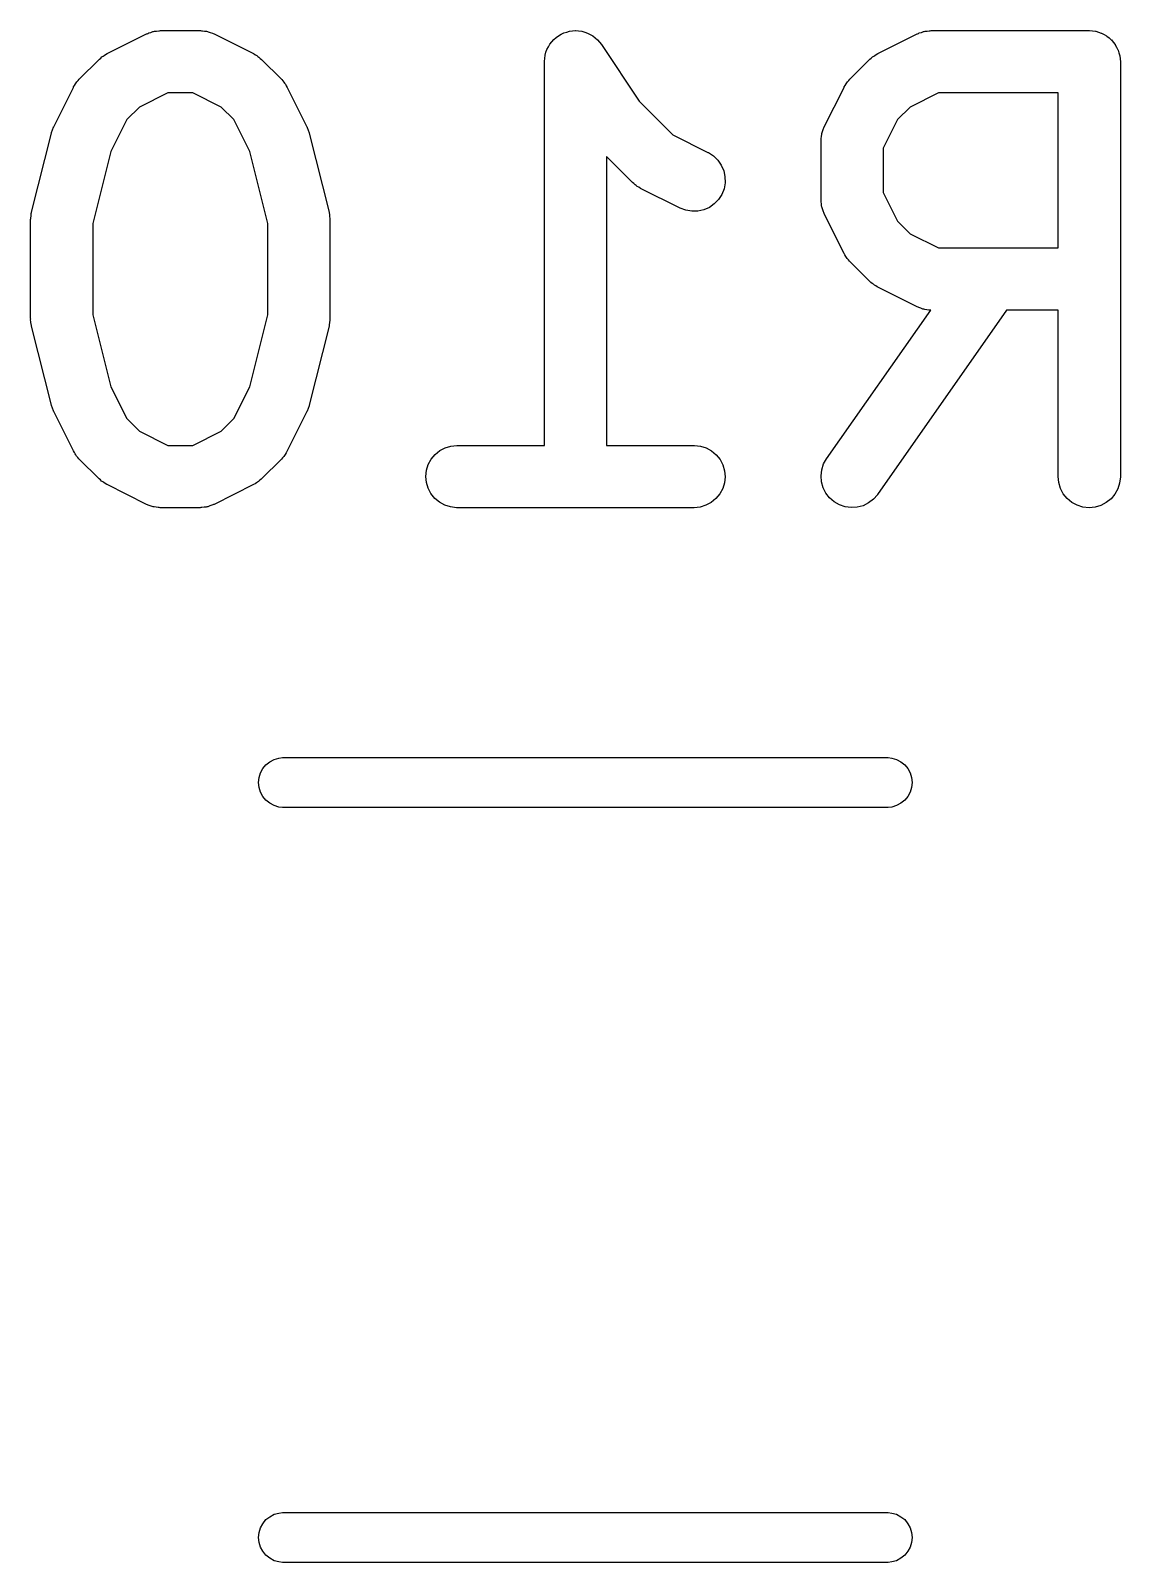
# Model space of a CAD drawing. Extents: x 60.5 to 142.6, y -115.4 to -60.2.
# Drawn here: x 83.563 to 86.189, y -100.37 to -96.677 of the extents above; entities that cross this region are included whole.
import ezdxf

# ---------------------------------------------------------------- set-up
doc = ezdxf.new("R2010")
doc.units = 0
doc.layers.add('BLACK', color=7, linetype='CONTINUOUS')

msp = doc.modelspace()

# ---------------------------------------------------------------- linework, layer by layer
at = {"layer": 'BLACK', "linetype": 'CONTINUOUS'}
for p, q in [((83.7474, -96.7329), (83.8426, -96.6853)), ((83.8426, -96.6853), (83.8436, -96.6848)), ((83.8436, -96.6848), (83.8457, -96.6841)), ((83.8457, -96.6841), (83.8476, -96.683)), ((83.8476, -96.683), (83.8525, -96.6816)), ((83.8525, -96.6816), (83.8573, -96.6798)), ((83.8573, -96.6798), (83.8595, -96.6794)), ((83.8595, -96.6794), (83.8616, -96.6788)), ((83.8616, -96.6788), (83.8667, -96.6783)), ((83.8667, -96.6783), (83.8718, -96.6775)), ((83.8718, -96.6775), (83.874, -96.6776)), ((83.874, -96.6776), (83.8762, -96.6774)), ((83.8762, -96.6774), (83.9714, -96.6774)), ((83.9714, -96.6774), (83.9725, -96.6774)), ((83.9725, -96.6774), (83.9747, -96.6776)), ((83.9747, -96.6776), (83.9769, -96.6776)), ((83.9769, -96.6776), (83.9819, -96.6784)), ((83.9819, -96.6784), (83.987, -96.679)), ((83.987, -96.679), (83.9891, -96.6797)), ((83.9891, -96.6797), (83.9913, -96.6801)), ((83.9913, -96.6801), (83.9961, -96.6819)), ((83.9961, -96.6819), (84.001, -96.6834)), ((84.001, -96.6834), (84.0029, -96.6845)), ((84.0029, -96.6845), (84.005, -96.6853)), ((84.005, -96.6853), (84.1002, -96.7329)), ((84.8143, -96.71), (84.8191, -96.7043)), ((84.8191, -96.7043), (84.8236, -96.6989)), ((84.8236, -96.6989), (84.8237, -96.6988)), ((84.8237, -96.6988), (84.8293, -96.6943)), ((84.8237, -96.6988), (84.8237, -96.6988)), ((84.8293, -96.6943), (84.835, -96.6897)), ((84.835, -96.6897), (84.8351, -96.6897)), ((84.8351, -96.6896), (84.8414, -96.6863)), ((84.8351, -96.6897), (84.8351, -96.6896)), ((84.8414, -96.6863), (84.848, -96.6829)), ((84.848, -96.6829), (84.8481, -96.6828)), ((84.848, -96.6829), (84.848, -96.6829)), ((84.8481, -96.6828), (84.855, -96.6808)), ((84.855, -96.6808), (84.862, -96.6787)), ((84.862, -96.6787), (84.8621, -96.6787)), ((84.8621, -96.6787), (84.8692, -96.6781)), ((84.8621, -96.6787), (84.8621, -96.6787)), ((84.8692, -96.6781), (84.8766, -96.6774)), ((84.8766, -96.6774), (84.8767, -96.6774)), ((84.8767, -96.6774), (84.8767, -96.6774)), ((84.8767, -96.6774), (84.8838, -96.6781)), ((84.8838, -96.6781), (84.8912, -96.6789)), ((84.8912, -96.6789), (84.8912, -96.6789)), ((84.8912, -96.6789), (84.8913, -96.6789)), ((84.8913, -96.6789), (84.8983, -96.6811)), ((84.8983, -96.6811), (84.9051, -96.6832)), ((84.9051, -96.6832), (84.9052, -96.6832)), ((84.9052, -96.6832), (84.9053, -96.6832)), ((84.9053, -96.6832), (84.9119, -96.6868)), ((84.9119, -96.6868), (84.918, -96.6901)), ((84.918, -96.6901), (84.9181, -96.6902)), ((84.9181, -96.6902), (84.9181, -96.6902)), ((84.9181, -96.6902), (84.9237, -96.6948)), ((84.9237, -96.6948), (84.9293, -96.6994)), ((84.9293, -96.6994), (84.9294, -96.6995)), ((84.9294, -96.6995), (84.9294, -96.6995)), ((84.9294, -96.6995), (84.9339, -96.705)), ((84.9339, -96.705), (84.9386, -96.7108)), ((85.6046, -96.7329), (85.6998, -96.6853)), ((85.6998, -96.6853), (85.7007, -96.6848)), ((85.7007, -96.6848), (85.7028, -96.6841)), ((85.7028, -96.6841), (85.7048, -96.683)), ((85.7048, -96.683), (85.7097, -96.6816)), ((85.7097, -96.6816), (85.7145, -96.6798)), ((85.7145, -96.6798), (85.7166, -96.6794)), ((85.7166, -96.6794), (85.7188, -96.6788)), ((85.7188, -96.6788), (85.7239, -96.6783)), ((85.7239, -96.6783), (85.7289, -96.6775)), ((85.7289, -96.6775), (85.7311, -96.6776)), ((85.7311, -96.6776), (85.7333, -96.6774)), ((85.7333, -96.6774), (86.1143, -96.6774)), ((86.1143, -96.6774), (86.1148, -96.6774)), ((86.1148, -96.6774), (86.1148, -96.6774)), ((86.1148, -96.6774), (86.1148, -96.6774)), ((86.1148, -96.6774), (86.1153, -96.6774)), ((86.1153, -96.6774), (86.1224, -96.6782)), ((86.1224, -96.6782), (86.1294, -96.6789)), ((86.1294, -96.6789), (86.1296, -96.679)), ((86.1296, -96.679), (86.1299, -96.679)), ((86.1299, -96.679), (86.1366, -96.6811)), ((86.1366, -96.6811), (86.1433, -96.6832)), ((86.1433, -96.6832), (86.1436, -96.6834)), ((86.1436, -96.6834), (86.1438, -96.6834)), ((86.1438, -96.6834), (86.15, -96.6869)), ((86.15, -96.6869), (86.1562, -96.6902)), ((86.1562, -96.6902), (86.1564, -96.6904)), ((86.1564, -96.6904), (86.1567, -96.6905)), ((86.1567, -96.6905), (86.1621, -96.695)), ((86.1621, -96.695), (86.1675, -96.6995)), ((86.1675, -96.6995), (86.1677, -96.6997)), ((86.1677, -96.6997), (86.1679, -96.6999)), ((86.1679, -96.6999), (86.1723, -96.7054)), ((86.1723, -96.7054), (86.1768, -96.7109)), ((83.7287, -96.7462), (83.732, -96.7436)), ((83.732, -96.7436), (83.735, -96.7407)), ((83.735, -96.7407), (83.7377, -96.739)), ((83.7377, -96.739), (83.7401, -96.7371)), ((83.7401, -96.7371), (83.7438, -96.7352)), ((83.7438, -96.7352), (83.7474, -96.7329)), ((84.1002, -96.7329), (84.1011, -96.7334)), ((84.1011, -96.7334), (84.1047, -96.7357)), ((84.1047, -96.7357), (84.1084, -96.7377)), ((84.1084, -96.7377), (84.1108, -96.7397)), ((84.1108, -96.7397), (84.1134, -96.7414)), ((84.1134, -96.7414), (84.1164, -96.7443)), ((84.1164, -96.7443), (84.1197, -96.747)), ((84.8012, -96.7513), (84.802, -96.7442)), ((84.802, -96.7442), (84.8028, -96.7369)), ((84.8028, -96.7368), (84.8051, -96.7296)), ((84.8028, -96.7369), (84.8028, -96.7368)), ((84.8028, -96.7368), (84.8028, -96.7368)), ((84.8051, -96.7296), (84.8072, -96.7229)), ((84.8072, -96.7229), (84.8073, -96.7228)), ((84.8072, -96.7229), (84.8072, -96.7229)), ((84.8073, -96.7228), (84.8109, -96.7162)), ((84.8109, -96.7162), (84.8142, -96.7101)), ((84.8142, -96.7101), (84.8143, -96.7101)), ((84.8143, -96.7101), (84.8143, -96.71)), ((84.9386, -96.7108), (85.0297, -96.8475)), ((85.5858, -96.7462), (85.5891, -96.7436)), ((85.5891, -96.7436), (85.5922, -96.7407)), ((85.5922, -96.7407), (85.5948, -96.739)), ((85.5948, -96.739), (85.5972, -96.7371)), ((85.5972, -96.7371), (85.601, -96.7352)), ((85.601, -96.7352), (85.6046, -96.7329)), ((86.1768, -96.7109), (86.1769, -96.7111)), ((86.1769, -96.7111), (86.177, -96.7113)), ((86.177, -96.7113), (86.1803, -96.7176)), ((86.1803, -96.7176), (86.1836, -96.7238)), ((86.1836, -96.7238), (86.1837, -96.7241)), ((86.1837, -96.7241), (86.1838, -96.7243)), ((86.1838, -96.7243), (86.1858, -96.7311)), ((86.1858, -96.7311), (86.1879, -96.7378)), ((86.1879, -96.7378), (86.1879, -96.7381)), ((86.1879, -96.7381), (86.188, -96.7383)), ((86.188, -96.7383), (86.1886, -96.7454)), ((86.1886, -96.7454), (86.1893, -96.7524)), ((83.6803, -96.7946), (83.7279, -96.747)), ((83.7279, -96.747), (83.7287, -96.7462)), ((84.1197, -96.747), (84.1673, -96.7946)), ((84.8012, -96.7514), (84.8012, -96.7513)), ((84.8012, -96.7515), (84.8012, -96.7514)), ((84.8012, -96.7514), (84.8012, -96.7514)), ((84.8012, -96.7524), (84.8012, -96.7515)), ((84.8012, -97.6774), (84.8012, -96.7524)), ((85.5374, -96.7946), (85.5851, -96.747)), ((85.5851, -96.747), (85.5858, -96.7462)), ((86.1893, -96.7524), (86.1893, -97.7524)), ((83.6186, -96.9093), (83.6663, -96.8141)), ((83.6663, -96.8141), (83.6667, -96.8131)), ((83.6667, -96.8131), (83.669, -96.8096)), ((83.669, -96.8096), (83.671, -96.8059)), ((83.671, -96.8059), (83.673, -96.8035)), ((83.673, -96.8035), (83.6747, -96.8009)), ((83.6747, -96.8009), (83.6776, -96.7978)), ((83.6776, -96.7978), (83.6803, -96.7946)), ((84.1673, -96.7946), (84.1681, -96.7953)), ((84.1681, -96.7953), (84.1707, -96.7986)), ((84.1707, -96.7986), (84.1736, -96.8017)), ((84.1736, -96.8017), (84.1752, -96.8043)), ((84.1752, -96.8043), (84.1772, -96.8068)), ((84.1772, -96.8068), (84.1791, -96.8105)), ((84.1791, -96.8105), (84.1814, -96.8141)), ((84.1814, -96.8141), (84.229, -96.9093)), ((85.4758, -96.9093), (85.5234, -96.8141)), ((85.5234, -96.8141), (85.5239, -96.8131)), ((85.5239, -96.8131), (85.5262, -96.8096)), ((85.5262, -96.8096), (85.5282, -96.8059)), ((85.5282, -96.8059), (85.5301, -96.8035)), ((85.5301, -96.8035), (85.5318, -96.8009)), ((85.5318, -96.8009), (85.5348, -96.7978)), ((85.5348, -96.7978), (85.5374, -96.7946)), ((83.8939, -96.8274), (83.8254, -96.8616)), ((83.9537, -96.8274), (83.8939, -96.8274)), ((84.0222, -96.8616), (83.9537, -96.8274)), ((85.0297, -96.8475), (85.1111, -96.9288)), ((85.751, -96.8274), (85.6825, -96.8616)), ((86.0393, -96.8274), (85.751, -96.8274)), ((86.0393, -97.2012), (86.0393, -96.8274)), ((83.795, -96.892), (83.7565, -96.969)), ((83.8254, -96.8616), (83.795, -96.892)), ((84.0526, -96.892), (84.0222, -96.8616)), ((84.0911, -96.969), (84.0526, -96.892)), ((85.6521, -96.892), (85.6179, -96.9606)), ((85.6825, -96.8616), (85.6521, -96.892)), ((83.5653, -97.1151), (83.613, -96.9247)), ((83.613, -96.9247), (83.6132, -96.9237)), ((83.6132, -96.9237), (83.6133, -96.9233)), ((83.6133, -96.9233), (83.6134, -96.923)), ((83.6134, -96.923), (83.6159, -96.9165)), ((83.6159, -96.9165), (83.6183, -96.9099)), ((83.6183, -96.9099), (83.6185, -96.9096)), ((83.6185, -96.9096), (83.6186, -96.9093)), ((84.229, -96.9093), (84.2294, -96.9103)), ((84.2294, -96.9103), (84.2296, -96.9106)), ((84.2296, -96.9106), (84.2297, -96.9109)), ((84.2297, -96.9109), (84.2321, -96.9175)), ((84.2321, -96.9175), (84.2345, -96.924)), ((84.2345, -96.924), (84.2345, -96.9243)), ((84.2345, -96.9243), (84.2347, -96.9247)), ((84.2347, -96.9247), (84.2823, -97.1151)), ((85.1111, -96.9288), (85.1954, -96.971)), ((85.4689, -96.9324), (85.4695, -96.9273)), ((85.4695, -96.9273), (85.4702, -96.9252)), ((85.4702, -96.9252), (85.4705, -96.923)), ((85.4705, -96.923), (85.4724, -96.9182)), ((85.4724, -96.9182), (85.4739, -96.9133)), ((85.4739, -96.9133), (85.475, -96.9114)), ((85.475, -96.9114), (85.4758, -96.9093)), ((85.4679, -96.9418), (85.4681, -96.9396)), ((85.4679, -96.9429), (85.4679, -96.9418)), ((85.4679, -97.0857), (85.4679, -96.9429)), ((85.4681, -96.9374), (85.4689, -96.9324)), ((85.4681, -96.9396), (85.4681, -96.9374)), ((85.6179, -96.9606), (85.6179, -97.068)), ((83.7565, -96.969), (83.7131, -97.1426)), ((84.1345, -97.1426), (84.0911, -96.969)), ((85.0136, -97.0435), (84.9512, -96.9811)), ((84.9512, -96.9811), (84.9512, -97.6774)), ((85.1954, -96.971), (85.1964, -96.9715)), ((85.1964, -96.9715), (85.2087, -96.9795)), ((85.2087, -96.9795), (85.2192, -96.9897)), ((85.2192, -96.9897), (85.2275, -97.0017)), ((85.2275, -97.0017), (85.2333, -97.0151)), ((85.2333, -97.0151), (85.2364, -97.0294)), ((85.2364, -97.0294), (85.2367, -97.0441)), ((85.0169, -97.0462), (85.0136, -97.0435)), ((85.0199, -97.0491), (85.0169, -97.0462)), ((85.0225, -97.0508), (85.0199, -97.0491)), ((85.0249, -97.0528), (85.0225, -97.0508)), ((85.0287, -97.0548), (85.0249, -97.0528)), ((85.0322, -97.0571), (85.0287, -97.0548)), ((85.0331, -97.0576), (85.0322, -97.0571)), ((85.1284, -97.1052), (85.0331, -97.0576)), ((85.2287, -97.0721), (85.2209, -97.0844)), ((85.2341, -97.0585), (85.2287, -97.0721)), ((85.2367, -97.0441), (85.2341, -97.0585)), ((85.6179, -97.068), (85.6521, -97.1365)), ((83.5651, -97.1165), (83.5653, -97.1151)), ((84.2823, -97.1151), (84.2825, -97.1162)), ((85.142, -97.1104), (85.1284, -97.1052)), ((85.1565, -97.1129), (85.142, -97.1104)), ((85.1711, -97.1125), (85.1565, -97.1129)), ((85.1854, -97.1093), (85.1711, -97.1125)), ((85.1988, -97.1034), (85.1854, -97.1093)), ((85.2107, -97.095), (85.1988, -97.1034)), ((85.2209, -97.0844), (85.2107, -97.095)), ((85.4681, -97.0879), (85.4679, -97.0857)), ((85.468, -97.0901), (85.4681, -97.0879)), ((85.4688, -97.0952), (85.468, -97.0901)), ((85.4693, -97.1003), (85.4688, -97.0952)), ((85.4699, -97.1024), (85.4693, -97.1003)), ((85.4703, -97.1046), (85.4699, -97.1024)), ((85.472, -97.1094), (85.4703, -97.1046)), ((85.4735, -97.1143), (85.472, -97.1094)), ((85.4746, -97.1162), (85.4735, -97.1143)), ((83.5631, -97.1323), (83.5633, -97.131)), ((83.5631, -97.1333), (83.5631, -97.1323)), ((83.5631, -97.3714), (83.5631, -97.1333)), ((83.5632, -97.1296), (83.5641, -97.1237)), ((83.5633, -97.131), (83.5632, -97.1296)), ((83.5641, -97.1237), (83.5647, -97.1177)), ((83.5647, -97.1177), (83.5651, -97.1165)), ((83.7131, -97.1426), (83.7131, -97.3622)), ((84.1345, -97.3622), (84.1345, -97.1426)), ((84.2825, -97.1162), (84.2827, -97.1175)), ((84.2827, -97.1175), (84.2831, -97.1188)), ((84.2831, -97.1188), (84.2837, -97.1247)), ((84.2837, -97.1247), (84.2845, -97.1307)), ((84.2845, -97.1307), (84.2844, -97.132)), ((84.2844, -97.132), (84.2845, -97.1333)), ((84.2845, -97.1333), (84.2845, -97.3714)), ((85.4753, -97.1183), (85.4746, -97.1162)), ((85.4758, -97.1193), (85.4753, -97.1183)), ((85.5234, -97.2145), (85.4758, -97.1193)), ((85.6521, -97.1365), (85.6825, -97.1669)), ((85.6825, -97.1669), (85.751, -97.2012)), ((85.5256, -97.2181), (85.5234, -97.2145)), ((85.5276, -97.2218), (85.5256, -97.2181)), ((85.5295, -97.2242), (85.5276, -97.2218)), ((85.5312, -97.2269), (85.5295, -97.2242)), ((85.751, -97.2012), (86.0393, -97.2012)), ((85.5341, -97.2299), (85.5312, -97.2269)), ((85.5367, -97.2332), (85.5341, -97.2299)), ((85.5374, -97.234), (85.5367, -97.2332)), ((85.5851, -97.2816), (85.5374, -97.234)), ((85.5883, -97.2843), (85.5851, -97.2816)), ((85.5913, -97.2872), (85.5883, -97.2843)), ((85.594, -97.2889), (85.5913, -97.2872)), ((85.5964, -97.2909), (85.594, -97.2889)), ((85.6001, -97.2929), (85.5964, -97.2909)), ((85.6036, -97.2952), (85.6001, -97.2929)), ((85.6046, -97.2957), (85.6036, -97.2952)), ((85.6998, -97.3433), (85.6046, -97.2957)), ((83.5632, -97.3728), (83.5631, -97.3714)), ((83.5631, -97.3741), (83.5632, -97.3728)), ((83.7131, -97.3622), (83.7565, -97.5357)), ((84.0911, -97.5357), (84.1345, -97.3622)), ((84.2845, -97.3725), (84.2844, -97.3738)), ((84.2844, -97.3738), (84.2844, -97.3751)), ((84.2845, -97.3714), (84.2845, -97.3725)), ((85.4814, -97.7094), (85.7322, -97.3512)), ((85.9152, -97.3512), (85.6043, -97.7954)), ((85.7019, -97.3441), (85.6998, -97.3433)), ((85.7038, -97.3451), (85.7019, -97.3441)), ((85.7087, -97.3467), (85.7038, -97.3451)), ((85.7135, -97.3485), (85.7087, -97.3467)), ((85.7156, -97.3489), (85.7135, -97.3485)), ((85.7177, -97.3496), (85.7156, -97.3489)), ((85.7228, -97.3501), (85.7177, -97.3496)), ((85.7279, -97.351), (85.7228, -97.3501)), ((85.7301, -97.3509), (85.7279, -97.351)), ((85.7322, -97.3512), (85.7301, -97.3509)), ((86.0393, -97.3512), (85.9152, -97.3512)), ((86.0393, -97.7524), (86.0393, -97.3512)), ((83.5639, -97.38), (83.5631, -97.3741)), ((83.5645, -97.386), (83.5639, -97.38)), ((83.5649, -97.3873), (83.5645, -97.386)), ((83.5651, -97.3886), (83.5649, -97.3873)), ((83.5653, -97.3896), (83.5651, -97.3886)), ((83.613, -97.5801), (83.5653, -97.3896)), ((84.2823, -97.3896), (84.2347, -97.5801)), ((84.2825, -97.3883), (84.2823, -97.3896)), ((84.2829, -97.387), (84.2825, -97.3883)), ((84.2835, -97.3811), (84.2829, -97.387)), ((84.2844, -97.3751), (84.2835, -97.3811)), ((83.7565, -97.5357), (83.795, -97.6127)), ((84.0526, -97.6127), (84.0911, -97.5357)), ((83.6131, -97.5804), (83.613, -97.5801)), ((83.6131, -97.5808), (83.6131, -97.5804)), ((83.6155, -97.5873), (83.6131, -97.5808)), ((83.6179, -97.5939), (83.6155, -97.5873)), ((83.6181, -97.5942), (83.6179, -97.5939)), ((83.6182, -97.5945), (83.6181, -97.5942)), ((83.6186, -97.5954), (83.6182, -97.5945)), ((83.6663, -97.6907), (83.6186, -97.5954)), ((84.229, -97.5954), (84.1814, -97.6907)), ((84.2291, -97.5951), (84.229, -97.5954)), ((84.2293, -97.5948), (84.2291, -97.5951)), ((84.2317, -97.5883), (84.2293, -97.5948)), ((84.2342, -97.5818), (84.2317, -97.5883)), ((84.2343, -97.5814), (84.2342, -97.5818)), ((84.2344, -97.5811), (84.2343, -97.5814)), ((84.2347, -97.5801), (84.2344, -97.5811)), ((83.795, -97.6127), (83.8254, -97.6431)), ((84.0222, -97.6431), (84.0526, -97.6127)), ((83.8254, -97.6431), (83.8939, -97.6774)), ((83.9537, -97.6774), (84.0222, -97.6431)), ((83.6685, -97.6943), (83.6663, -97.6907)), ((83.6704, -97.698), (83.6685, -97.6943)), ((83.6724, -97.7004), (83.6704, -97.698)), ((83.674, -97.7031), (83.6724, -97.7004)), ((83.6769, -97.7061), (83.674, -97.7031)), ((83.6796, -97.7094), (83.6769, -97.7061)), ((83.8939, -97.6774), (83.9537, -97.6774)), ((84.1729, -97.7039), (84.17, -97.7069)), ((84.1746, -97.7013), (84.1729, -97.7039)), ((84.1766, -97.6989), (84.1746, -97.7013)), ((84.1786, -97.6952), (84.1766, -97.6989)), ((84.1809, -97.6916), (84.1786, -97.6952)), ((84.1814, -97.6907), (84.1809, -97.6916)), ((84.5283, -97.7104), (84.5376, -97.6992)), ((84.5376, -97.6992), (84.549, -97.6899)), ((84.549, -97.6899), (84.5619, -97.683)), ((84.5619, -97.683), (84.5759, -97.6788)), ((84.5759, -97.6788), (84.5905, -97.6774)), ((84.5905, -97.6774), (84.8012, -97.6774)), ((84.9512, -97.6774), (85.1619, -97.6774)), ((85.1619, -97.6774), (85.163, -97.6774)), ((85.163, -97.6774), (85.1775, -97.679)), ((85.1775, -97.679), (85.1915, -97.6834)), ((85.1915, -97.6834), (85.2043, -97.6905)), ((85.2043, -97.6905), (85.2155, -97.6999)), ((85.2155, -97.6999), (85.2247, -97.7113)), ((83.6803, -97.7102), (83.6796, -97.7094)), ((83.7279, -97.7578), (83.6803, -97.7102)), ((84.1673, -97.7102), (84.1197, -97.7578)), ((84.17, -97.7069), (84.1673, -97.7102)), ((84.5155, -97.7519), (84.517, -97.7373)), ((84.517, -97.7373), (84.5213, -97.7233)), ((84.5213, -97.7233), (84.5283, -97.7104)), ((85.2247, -97.7113), (85.2314, -97.7243)), ((85.2314, -97.7243), (85.2356, -97.7383)), ((85.2356, -97.7383), (85.2369, -97.7529)), ((85.4679, -97.7506), (85.4697, -97.736)), ((85.4697, -97.736), (85.4742, -97.7221)), ((85.4742, -97.7221), (85.4814, -97.7094)), ((83.7312, -97.7605), (83.7279, -97.7578)), ((83.7342, -97.7634), (83.7312, -97.7605)), ((83.7368, -97.7651), (83.7342, -97.7634)), ((83.7392, -97.7671), (83.7368, -97.7651)), ((83.7429, -97.7691), (83.7392, -97.7671)), ((83.7465, -97.7714), (83.7429, -97.7691)), ((83.7474, -97.7718), (83.7465, -97.7714)), ((83.8426, -97.8195), (83.7474, -97.7718)), ((84.1002, -97.7718), (84.005, -97.8195)), ((84.1038, -97.7696), (84.1002, -97.7718)), ((84.1075, -97.7677), (84.1038, -97.7696)), ((84.11, -97.7657), (84.1075, -97.7677)), ((84.1126, -97.7641), (84.11, -97.7657)), ((84.1157, -97.7612), (84.1126, -97.7641)), ((84.119, -97.7585), (84.1157, -97.7612)), ((84.1197, -97.7578), (84.119, -97.7585)), ((84.5168, -97.7664), (84.5155, -97.7519)), ((84.5209, -97.7805), (84.5168, -97.7664)), ((85.2354, -97.7675), (85.231, -97.7814)), ((85.2369, -97.7529), (85.2354, -97.7675)), ((85.469, -97.7652), (85.4679, -97.7506)), ((85.4728, -97.7793), (85.469, -97.7652)), ((85.4794, -97.7924), (85.4728, -97.7793)), ((86.0407, -97.7669), (86.0393, -97.7524)), ((86.0449, -97.781), (86.0407, -97.7669)), ((86.1876, -97.768), (86.1832, -97.7819)), ((86.1893, -97.7534), (86.1876, -97.768)), ((86.1893, -97.7524), (86.1893, -97.7534)), ((84.5277, -97.7934), (84.5209, -97.7805)), ((84.5369, -97.8049), (84.5277, -97.7934)), ((84.5481, -97.8143), (84.5369, -97.8049)), ((84.5609, -97.8213), (84.5481, -97.8143)), ((85.2034, -97.8148), (85.1905, -97.8217)), ((85.2148, -97.8056), (85.2034, -97.8148)), ((85.2241, -97.7943), (85.2148, -97.8056)), ((85.231, -97.7814), (85.2241, -97.7943)), ((85.4884, -97.8039), (85.4794, -97.7924)), ((85.4994, -97.8135), (85.4884, -97.8039)), ((85.5121, -97.8208), (85.4994, -97.8135)), ((85.5824, -97.8161), (85.5693, -97.8226)), ((85.594, -97.8072), (85.5824, -97.8161)), ((85.6037, -97.7962), (85.594, -97.8072)), ((85.6043, -97.7954), (85.6037, -97.7962)), ((86.0518, -97.7939), (86.0449, -97.781)), ((86.0611, -97.8052), (86.0518, -97.7939)), ((86.0723, -97.8146), (86.0611, -97.8052)), ((86.0852, -97.8215), (86.0723, -97.8146)), ((86.1554, -97.8151), (86.1424, -97.8219)), ((86.1668, -97.806), (86.1554, -97.8151)), ((86.1762, -97.7948), (86.1668, -97.806)), ((86.1832, -97.7819), (86.1762, -97.7948)), ((83.8447, -97.8203), (83.8426, -97.8195)), ((83.8466, -97.8213), (83.8447, -97.8203)), ((83.8515, -97.8229), (83.8466, -97.8213)), ((83.8563, -97.8247), (83.8515, -97.8229)), ((83.8585, -97.8251), (83.8563, -97.8247)), ((83.8606, -97.8257), (83.8585, -97.8251)), ((83.8657, -97.8263), (83.8606, -97.8257)), ((83.8707, -97.8272), (83.8657, -97.8263)), ((83.8729, -97.8271), (83.8707, -97.8272)), ((83.8751, -97.8274), (83.8729, -97.8271)), ((83.8762, -97.8274), (83.8751, -97.8274)), ((83.9714, -97.8274), (83.8762, -97.8274)), ((83.9736, -97.8272), (83.9714, -97.8274)), ((83.9758, -97.8273), (83.9736, -97.8272)), ((83.9809, -97.8265), (83.9758, -97.8273)), ((83.986, -97.826), (83.9809, -97.8265)), ((83.9881, -97.8253), (83.986, -97.826)), ((83.9903, -97.825), (83.9881, -97.8253)), ((83.9951, -97.8232), (83.9903, -97.825)), ((84, -97.8217), (83.9951, -97.8232)), ((84.002, -97.8207), (84, -97.8217)), ((84.004, -97.8199), (84.002, -97.8207)), ((84.005, -97.8195), (84.004, -97.8199)), ((84.5749, -97.8257), (84.5609, -97.8213)), ((84.5894, -97.8274), (84.5749, -97.8257)), ((84.5905, -97.8274), (84.5894, -97.8274)), ((85.1619, -97.8274), (84.5905, -97.8274)), ((85.1765, -97.826), (85.1619, -97.8274)), ((85.1905, -97.8217), (85.1765, -97.826)), ((85.526, -97.8255), (85.5121, -97.8208)), ((85.5405, -97.8273), (85.526, -97.8255)), ((85.5551, -97.8264), (85.5405, -97.8273)), ((85.5693, -97.8226), (85.5551, -97.8264)), ((86.0992, -97.8258), (86.0852, -97.8215)), ((86.1138, -97.8274), (86.0992, -97.8258)), ((86.1283, -97.8261), (86.1138, -97.8274)), ((86.1424, -97.8219), (86.1283, -97.8261)), ((84.1303, -98.4474), (84.1394, -98.4399)), ((84.1394, -98.4399), (84.1499, -98.4343)), ((84.1499, -98.4343), (84.1612, -98.4309)), ((84.1612, -98.4309), (84.17, -98.43)), ((84.17, -98.43), (85.63, -98.43)), ((85.63, -98.43), (85.6388, -98.4309)), ((85.6388, -98.4309), (85.6501, -98.4343)), ((85.6501, -98.4343), (85.6606, -98.4399)), ((85.6606, -98.4399), (85.6697, -98.4474)), ((84.1126, -98.49), (84.1138, -98.4782)), ((84.1138, -98.4782), (84.1172, -98.4669)), ((84.1172, -98.4669), (84.1228, -98.4565)), ((84.1228, -98.4565), (84.1303, -98.4474)), ((85.6697, -98.4474), (85.6772, -98.4565)), ((85.6772, -98.4565), (85.6828, -98.4669)), ((85.6828, -98.4669), (85.6862, -98.4782)), ((85.6862, -98.4782), (85.6874, -98.49)), ((84.1138, -98.5018), (84.1126, -98.49)), ((84.1172, -98.5131), (84.1138, -98.5018)), ((84.1228, -98.5235), (84.1172, -98.5131)), ((85.6828, -98.5131), (85.6772, -98.5235)), ((85.6862, -98.5018), (85.6828, -98.5131)), ((85.6874, -98.49), (85.6862, -98.5018)), ((84.1303, -98.5326), (84.1228, -98.5235)), ((84.1394, -98.5401), (84.1303, -98.5326)), ((84.1499, -98.5457), (84.1394, -98.5401)), ((84.1612, -98.5491), (84.1499, -98.5457)), ((84.17, -98.55), (84.1612, -98.5491)), ((85.63, -98.55), (84.17, -98.55)), ((85.6388, -98.5491), (85.63, -98.55)), ((85.6501, -98.5457), (85.6388, -98.5491)), ((85.6606, -98.5401), (85.6501, -98.5457)), ((85.6697, -98.5326), (85.6606, -98.5401)), ((85.6772, -98.5235), (85.6697, -98.5326)), ((84.1394, -100.26), (84.1499, -100.254)), ((84.1499, -100.254), (84.1612, -100.251)), ((84.1612, -100.251), (84.17, -100.25)), ((84.17, -100.25), (85.63, -100.25)), ((85.63, -100.25), (85.6388, -100.251)), ((85.6388, -100.251), (85.6501, -100.254)), ((85.6501, -100.254), (85.6606, -100.26)), ((84.1138, -100.298), (84.1172, -100.287)), ((84.1172, -100.287), (84.1228, -100.277)), ((84.1228, -100.277), (84.1303, -100.267)), ((84.1303, -100.267), (84.1394, -100.26)), ((85.6606, -100.26), (85.6697, -100.267)), ((85.6697, -100.267), (85.6772, -100.277)), ((85.6772, -100.277), (85.6828, -100.287)), ((85.6828, -100.287), (85.6862, -100.298)), ((84.1126, -100.31), (84.1138, -100.298)), ((84.1138, -100.322), (84.1126, -100.31)), ((84.1172, -100.333), (84.1138, -100.322)), ((85.6862, -100.322), (85.6828, -100.333)), ((85.6862, -100.298), (85.6874, -100.31)), ((85.6874, -100.31), (85.6862, -100.322)), ((84.1228, -100.343), (84.1172, -100.333)), ((84.1303, -100.353), (84.1228, -100.343)), ((84.1394, -100.36), (84.1303, -100.353)), ((84.1499, -100.366), (84.1394, -100.36)), ((85.6606, -100.36), (85.6501, -100.366)), ((85.6697, -100.353), (85.6606, -100.36)), ((85.6772, -100.343), (85.6697, -100.353)), ((85.6828, -100.333), (85.6772, -100.343)), ((84.1612, -100.369), (84.1499, -100.366)), ((84.17, -100.37), (84.1612, -100.369)), ((85.63, -100.37), (84.17, -100.37)), ((85.6388, -100.369), (85.63, -100.37)), ((85.6501, -100.366), (85.6388, -100.369))]:
    msp.add_line(p, q, dxfattribs=at)

doc.saveas('drawing.dxf')
